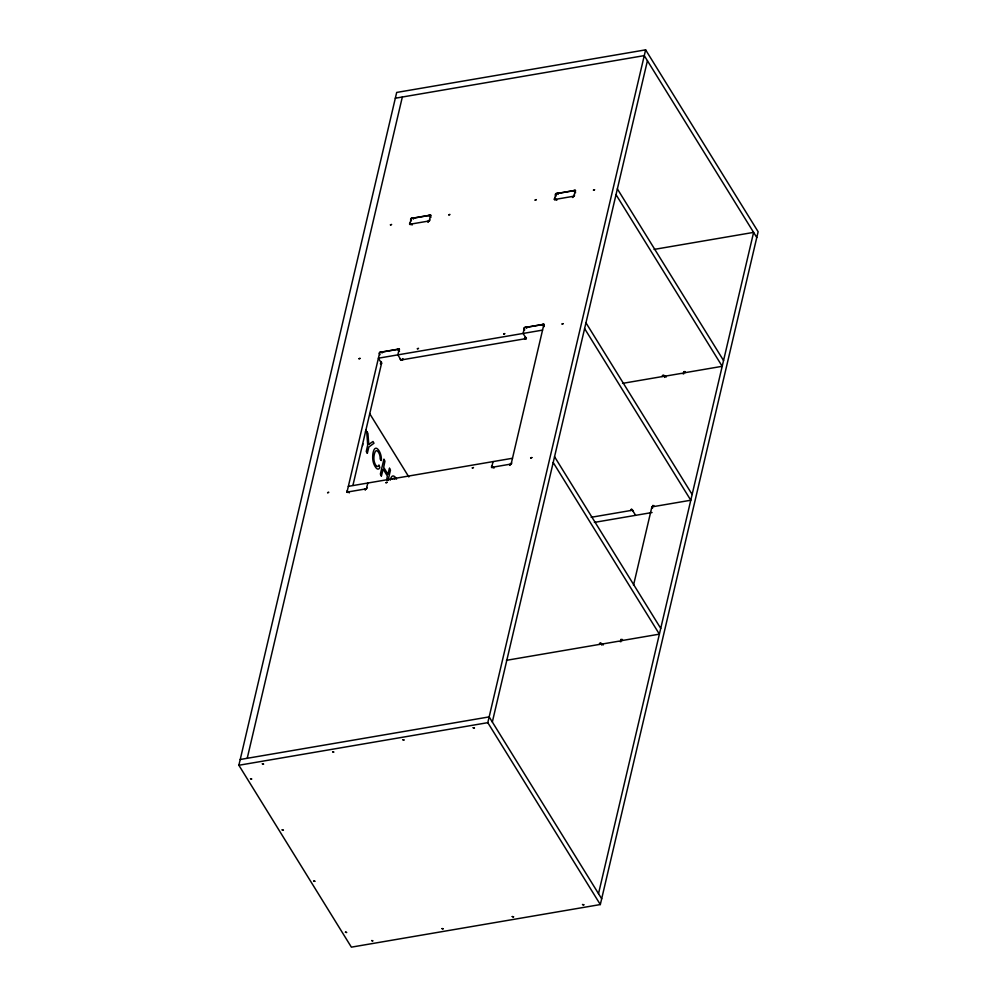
<?xml version="1.0" encoding="UTF-8"?>
<svg xmlns="http://www.w3.org/2000/svg" width="997" height="997" viewBox="0 0 997 997"><rect width="100%" height="100%" fill="white"/><g stroke="black" fill="none" stroke-linecap="round" stroke-linejoin="round"><path stroke-width="1.5" d="M238.869 765.26L396.681 92.447L645.62 49.85L758.131 231.74L600.319 904.553L351.38 947.15L238.869 765.26L487.807 722.663L645.62 49.85M247.219 758.293L402.327 97.021M380.866 363.718L381.377 361.562M352.938 485.352L381.564 363.319L378.399 358.197L542.542 330.119M367.793 483.034L366.435 488.792A1.346 0.86 -31.7 0 1 364.715 489.178L365.301 490.138M402.028 360.104L402.277 359.02M402.975 358.621L402.713 359.693A1.346 0.872 13.2 0 1 401.018 359.992L397.853 354.87L399.199 349.112L379.757 352.44L346.993 492.119L366.435 488.792A1.346 0.86 -31.7 0 0 366.746 487.483M386.662 479.781L387.359 475.968L383.284 469.338M388.057 480.417L390.45 470.185L389.615 468.291M493.041 461.599L491.683 467.369L511.137 464.041L543.901 324.349L524.447 327.677L523.101 333.447L526.266 338.556A1.346 0.872 13.2 0 1 524.559 338.855L524.808 337.771M525.569 338.968L525.818 337.883M492.331 722.015L647.427 60.73M506.426 660.326L599.334 644.436L599.583 643.352M630.989 509.43L630.74 510.514A1.346 0.872 13.2 0 1 632.447 510.215L635.612 515.337M622.552 383.371L662.158 376.592L662.407 375.508M600.02 644.025L600.281 642.953M631.437 510.103L631.687 509.031M662.843 376.181L663.092 375.109M633.506 585.276L651.888 506.887A1.346 0.872 13.2 0 1 653.596 506.601L690.796 500.232L584.603 328.574M621.181 640.41L621.43 639.326M652.586 506.488L652.836 505.404M684.004 372.566L684.254 371.482M620.832 641.831A1.346 0.872 13.2 0 1 622.19 640.523L622.44 639.438M653.596 506.601L653.858 505.516M683.655 373.987A1.346 0.872 13.2 0 1 685.014 372.679L685.263 371.594M598.512 893.673L753.607 232.388L654.082 249.424M362.646 445.534L362.783 443.702M367.37 453.161L368.865 446.968L373.975 443.254L373.003 441.509L369.713 443.74A72.22 29.86 80.3 0 0 369.127 444.201M383.87 459.343L380.38 474.049L381.265 476.018M383.072 469.325L381.44 475.993M366.734 431.639L367.706 445.086L366.273 451.479L367.17 453.224M388.007 473.974L389.403 468.291M378.848 465.325L378.897 465.263A8.362 3.465 80.3 0 1 378.212 466.185A5.484 2.268 80.3 0 1 376.517 466.01M381.265 460.464L381.377 460.091A9.023 3.726 80.3 0 0 381.29 457.81A7.515 3.116 80.3 0 0 380.119 452.937A10.469 4.324 80.3 0 0 379.059 450.843A11.117 4.599 80.3 0 0 377.938 449.36A9.995 4.138 80.3 0 0 376.779 448.451A8.387 3.465 80.3 0 0 375.682 448.276A9.098 3.764 80.3 0 0 374.698 448.849A10.518 4.349 80.3 0 0 373.838 450.27A15.167 6.269 80.3 0 0 372.828 454.532A13.597 5.621 80.3 0 0 372.691 457.112A9.92 4.1 80.3 0 0 372.828 459.629A7.752 3.203 80.3 0 0 374.174 464.689A14.132 5.845 80.3 0 0 375.296 466.783A10.132 4.187 80.3 0 0 376.554 468.391A7.826 3.24 80.3 0 0 378.935 468.764A10.992 4.549 80.3 0 0 379.82 467.668L379.034 465.238M365.55 432.075L365.849 429.857M395.323 98.217L644.261 55.62L756.773 237.51M411.449 220.786L410.851 219.826A1.346 0.86 -31.7 0 1 411.188 218.418A1.346 0.86 -31.7 0 1 412.895 218.131L428.934 215.377A1.346 0.86 -31.7 0 1 430.629 215.09A1.346 0.86 -31.7 0 1 430.305 216.499L430.903 217.458M556.152 196.023L555.553 195.063A1.346 0.86 -31.7 0 1 555.877 193.655A1.346 0.86 -31.7 0 1 557.585 193.368L573.624 190.626A1.346 0.86 -31.7 0 1 575.331 190.327A1.346 0.86 -31.7 0 1 575.007 191.736L575.593 192.695M380.044 354.708L379.446 353.748A1.346 0.86 -31.7 0 1 379.77 352.34A1.346 0.86 -31.7 0 1 381.477 352.053L397.516 349.299A1.346 0.86 -31.7 0 1 399.224 349.012A1.346 0.86 -31.7 0 1 398.9 350.421L399.485 351.38M524.734 329.945L524.148 328.985A1.346 0.86 -31.7 0 1 524.472 327.577A1.346 0.86 -31.7 0 1 526.179 327.29L542.218 324.548A1.346 0.86 -31.7 0 1 543.926 324.249A1.346 0.86 -31.7 0 1 543.589 325.658L544.188 326.617M663.927 375.221A1.346 0.86 -31.7 0 0 665.535 376.106L681.574 373.364A1.346 0.86 -31.7 0 0 683.755 371.831M685.014 372.679L722.202 366.31L616.021 194.652M348.339 486.362L512.483 458.271M591.146 517.293L632.447 510.215A1.346 0.872 13.2 0 1 633.22 511.461M594.374 522.391L652.063 512.52M601.104 643.065A1.346 0.86 -31.7 0 0 602.711 643.95L618.751 641.196A1.346 0.86 -31.7 0 0 620.408 640.959A1.346 0.86 -31.7 0 0 620.857 639.563M622.19 640.523L659.378 634.154L553.198 462.496M240.227 759.49L489.166 716.893L601.677 898.783M369.002 444.213L368.678 443.553A64.331 26.607 80.3 0 0 368.479 440.537L367.918 433.408L366.921 431.639M384.032 459.33L384.929 461.212L383.683 467.331L387.808 474.036M381.091 460.464L380.156 458.969A8.425 3.49 80.3 0 0 380.106 457.287A4.773 1.969 80.3 0 0 379.321 453.934A7.116 2.941 80.3 0 0 378.623 452.551A8.537 3.527 80.3 0 0 377.726 451.367A5.745 2.368 80.3 0 0 376.791 450.769A6.044 2.505 80.3 0 0 375.994 450.868A6.456 2.667 80.3 0 0 375.333 451.566A12.562 5.197 80.3 0 0 374.373 454.109A16.401 6.78 80.3 0 0 374.025 455.965A10.419 4.312 80.3 0 0 373.875 458.047A6.68 2.767 80.3 0 0 373.975 459.941A5.321 2.206 80.3 0 0 374.336 461.835A6.879 2.841 80.3 0 0 376.517 466.023M617.367 188.882L723.56 360.553M573.624 190.626L574.222 191.586M572.826 197.543L572.228 196.583A1.346 0.86 -31.7 0 0 573.936 196.284A1.346 0.86 -31.7 0 0 574.26 194.889M557.585 193.368L558.183 194.328M556.787 200.285L556.189 199.325A1.346 0.86 -31.7 0 1 554.482 199.624A1.346 0.86 -31.7 0 1 554.818 198.216L555.404 199.176M665.535 376.106L666.133 377.065M585.962 322.804L692.142 494.475M542.218 324.548L542.804 325.508M526.179 327.29L526.765 328.25M428.934 215.377L429.52 216.337M428.124 222.306L427.526 221.346A1.346 0.86 -31.7 0 0 429.233 221.047A1.346 0.86 -31.7 0 0 429.57 219.639M412.895 218.131L413.481 219.091M412.085 225.048L411.499 224.088A1.346 0.86 -31.7 0 1 409.792 224.375A1.346 0.86 -31.7 0 1 410.116 222.967L410.714 223.926M554.544 456.726L660.737 628.397M620.795 639.501L621.38 640.46M510.003 465.387L509.405 464.428A1.346 0.86 -31.7 0 0 511.112 464.128A1.346 0.86 -31.7 0 0 511.436 462.733M493.964 468.129L493.365 467.169A1.346 0.86 -31.7 0 1 491.658 467.456A1.346 0.86 -31.7 0 1 491.995 466.06L492.58 467.02M602.711 643.95L603.31 644.909M397.516 349.299L398.115 350.259M381.477 352.053L382.075 353.013M369.625 413.543L408.832 476.927M349.262 492.892L348.676 491.932A1.346 0.86 -31.7 0 1 346.968 492.219A1.346 0.86 -31.7 0 1 347.292 490.811L347.891 491.77M487.807 722.663L600.319 904.553M390.226 480.18A15.603 6.456 80.3 0 1 391.235 477.364A9.147 3.789 80.3 0 1 394.488 476.516A10.867 4.499 80.3 0 1 396.569 479.171M394.912 479.183A7.328 3.028 80.3 0 0 393.404 478.485A5.247 2.168 80.3 0 0 392.793 478.784A7.727 3.19 80.3 0 0 392.619 478.971M652.561 508.096A1.346 0.872 13.2 0 1 651.913 506.862M380.792 362.073A1.346 0.872 13.2 0 1 380.306 363.731M525.494 337.31A1.346 0.872 13.2 0 1 526.266 338.556L401.018 359.992A1.346 0.872 13.2 0 1 400.246 358.746M599.334 644.436A1.346 0.872 13.2 0 1 601.889 645.071M662.158 376.592A1.346 0.872 13.2 0 1 664.687 377.402M250.521 778.757L251.792 779.018L250.546 778.682M262.373 763.852L263.644 764.101L262.385 763.802M282.163 829.915L283.435 830.177L282.188 829.84M313.806 881.074L315.077 881.336L313.818 881.036M332.649 751.825L333.92 752.087L332.662 751.738M345.461 932.232L346.732 932.494L345.473 932.145M371.719 940.62L372.99 940.881L371.744 940.545M402.925 739.799L404.196 740.061L402.925 739.762M441.995 928.606L443.266 928.855L442.007 928.556M473.189 727.773L474.472 728.034L473.201 727.735M512.271 916.579L513.542 916.829L512.271 916.579M582.547 904.553L583.818 904.802L582.547 904.553M327.627 492.705L328.798 492.294L327.639 492.668M359.032 358.795L360.204 358.334L359.057 358.708M390.45 224.873L391.634 224.499L390.45 224.824M385.976 482.722L387.148 482.311L385.976 482.722M417.382 348.8L418.553 348.389L417.407 348.726M448.787 214.878L449.971 214.467L448.8 214.841M472.316 467.954L473.5 467.543L472.329 467.905M503.734 334.032L504.893 333.584L503.759 333.945M535.14 200.11L536.286 199.624L535.14 200.11M530.666 457.972L531.837 457.561L530.666 457.972M562.084 324.05L563.255 323.639L562.096 323.963M593.489 190.128L594.673 189.754L593.502 190.078M411.163 218.517L409.817 224.275L429.258 220.948L430.617 215.19L411.163 218.517M555.865 193.754L554.506 199.525L573.96 196.197L575.306 190.427L555.865 193.754"/></g></svg>
